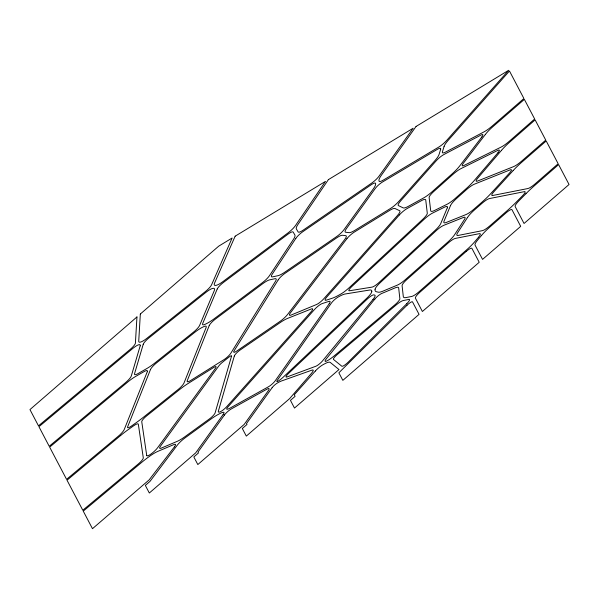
<?xml version="1.0" encoding="UTF-8"?>
<svg xmlns="http://www.w3.org/2000/svg" width="599" height="599" viewBox="0 0 599 599"><rect width="100%" height="100%" fill="white"/><g stroke="black" fill="none" stroke-linecap="round" stroke-linejoin="round"><path stroke-width="0.9" d="M146.725 455.517L141.746 421.696A6.102 1.295 -41.5 0 1 146.605 415.946L179.236 389.852A27.472 5.825 -41.5 0 1 187.944 383.592L213.806 367.397A5.653 1.198 -41.5 0 1 215.415 368.348L157.687 447.64A7.832 1.662 -41.5 0 1 151.12 453.915A7.832 1.662 -41.5 0 1 146.703 455.539M136.954 316.946L135.404 343.182A7.128 1.512 -41.5 0 1 130.23 349.352L38.478 425.837L29.95 409.589L136.954 316.946M140.331 314.018L138.728 341.273A14.339 3.04 -41.5 0 0 140.967 341.954A11.022 2.336 -41.5 0 0 147.234 338.038L205.397 291.556A7.937 1.685 -41.5 0 0 211.544 284.862L232.127 238.013L218.74 246.137L140.331 314.018M371.762 291.526L371.739 291.78A9.457 2.007 -41.5 0 1 366.925 298.077L283.312 377.085A8.236 1.745 -41.5 0 1 278.318 381.031L277.711 381.368A3.834 0.816 -41.5 0 1 277.172 380.477L331.374 303.079A6.162 1.31 -41.5 0 1 338.143 297.037L339.266 296.415A27.142 5.758 -41.5 0 1 345.271 293.974L369.703 290.028A21.527 4.567 -41.5 0 1 371.762 291.526M375.094 289.212L375.056 289.519A31.582 6.701 -41.5 0 0 376.359 291.728L378.164 292.155A29.216 6.2 -41.5 0 0 382.791 291.211L397.526 285.042A11.374 2.411 -41.5 0 0 405.501 279.508L447.827 242.063A12.609 2.673 -41.5 0 0 454.656 234.606L464.375 219.586A9.502 2.014 -41.5 0 0 463.341 217.497L443.762 225.336A9.846 2.089 -41.5 0 0 435.915 230.929L379.983 282.908A9.105 1.932 -41.5 0 0 375.094 289.212M231.528 356.165L215.101 412.928A5.893 1.25 -41.5 0 1 209.568 418.813L184.896 436.723A20.583 4.365 -41.5 0 1 177.199 441.358L161.153 448.164A7.585 1.61 -41.5 0 1 160.547 446.06L218.732 366.026A5.653 1.198 -41.5 0 1 222.573 362.178L228.9 357.139A3.684 0.779 -41.5 0 1 231.528 356.165M234.329 355.993L218.336 411.243A8.925 1.894 -41.5 0 0 220.746 411.528A6.222 1.318 -41.5 0 0 226.819 406.564L310.911 311.937A6.544 1.385 -41.5 0 0 311.458 308.904L287.49 318.436A23.129 4.904 -41.5 0 0 280.167 322.591L239.952 350.153A5.556 1.176 -41.5 0 0 234.329 355.993M140.188 345.84L131.293 376A8.109 1.722 -41.5 0 1 125.461 382.701L49.208 446.27L38.928 426.69L132.596 348.611A9.067 1.924 -41.5 0 1 138.219 344.919A11.606 2.463 -41.5 0 1 140.188 345.84M143.228 344.298L134.565 373.656A10.086 2.141 -41.5 0 0 137.92 373.649L146.867 368.512A22.133 4.695 -41.5 0 0 155.388 362.575L193.514 332.108A7.824 1.662 -41.5 0 0 199.602 325.452L214.262 290.657A16.675 3.534 -41.5 0 0 213.169 288.344L212.81 288.389A10.992 2.329 -41.5 0 0 205.779 292.484L148.926 337.918A7.21 1.527 -41.5 0 0 143.228 344.298M440.654 149.308L439.037 154.535A16.525 3.504 -41.5 0 1 434.747 160.846L398.672 201.541A9.255 1.962 -41.5 0 1 390.683 208.355L354.855 230.345A17.086 3.624 -41.5 0 1 349.037 232.659L345.675 232.255A12.362 2.621 -41.5 0 1 346.507 228.474L375.288 188.453A6.769 1.438 -41.5 0 1 382.312 182.118L437.218 149.428A9.577 2.029 -41.5 0 1 440.654 149.308M444.084 146.448L442.436 151.772A10.939 2.321 -41.5 0 0 445.484 152.124L484.029 131.87A14.481 3.07 -41.5 0 0 492.423 125.85L523.915 98.528L509.464 71.004L448.351 140.144A16.66 3.534 -41.5 0 0 444.084 146.448M147.279 371.747L124.255 429.476A8.603 1.827 -41.5 0 1 118.153 436.349L66.571 479.342L49.657 447.124L127.415 382.304A17.693 3.751 -41.5 0 1 135.494 376.516L144.247 371.5A9.382 1.992 -41.5 0 1 147.279 371.747M150.491 369.516L127.632 426.84A7.113 1.512 -41.5 0 0 131.368 426.099L135.644 423.081A48.661 10.325 -41.5 0 0 144.569 416.342L177.985 389.612A7.712 1.632 -41.5 0 0 183.998 383.016L206.101 327.563A11.022 2.336 -41.5 0 0 203.57 326.725L202.559 327.204A17.049 3.616 -41.5 0 0 194.405 332.625L156.511 362.912A7.697 1.632 -41.5 0 0 150.491 369.516M209.208 325.609L187.247 380.709A8.379 1.775 -41.5 0 0 190.534 380.582L224.086 359.572A6.424 1.363 -41.5 0 0 230.787 353.26L275.428 281.403A11.808 2.508 -41.5 0 0 274.941 278.715L269.58 279.875A13.979 2.965 -41.5 0 0 262.452 283.904L215.221 319.23A6.799 1.445 -41.5 0 0 209.208 325.609M447.281 207.868L440.759 223.539A10.969 2.329 -41.5 0 1 435.076 230.42L379.212 282.331A8.027 1.7 -41.5 0 1 372.069 287.116L349.322 290.792A5.518 1.168 -41.5 0 1 351.748 286.592L424.227 219.219A11.269 2.389 -41.5 0 1 432.426 213.154L444.743 207.059A10.625 2.254 -41.5 0 1 447.281 207.868M450.545 205.517L444.016 221.218A12.257 2.598 -41.5 0 0 446.098 222.529L466.059 214.539A11.441 2.426 -41.5 0 0 473.974 209.126L482.509 201.661A23.81 5.047 -41.5 0 0 490.761 193.619L509.622 172.894A6.275 1.333 -41.5 0 0 510.288 169.809L474.326 184.207A10.857 2.306 -41.5 0 0 466.426 189.696L456.386 198.658A9.943 2.111 -41.5 0 0 450.545 205.517M217.242 288.973L202.754 323.355A10.812 2.291 -41.5 0 0 205.21 324.261L206.318 323.722A21.384 4.537 -41.5 0 0 214.33 318.653L262.422 282.668A8.708 1.849 -41.5 0 0 269.52 275.607L293.398 239.435A18.958 4.021 -41.5 0 0 294.888 235.01L293.143 232.038A8.992 1.909 -41.5 0 0 287.625 234.441L223.33 282.541A6.911 1.468 -41.5 0 0 217.242 288.973M235.167 236.171L214.577 283.042A16.315 3.459 -41.5 0 0 215.603 285.401L216.037 285.349A12.841 2.725 -41.5 0 0 222.918 281.597L288.239 232.734A8.933 1.894 -41.5 0 0 295.434 225.621L325.474 181.4L235.167 236.171M278.221 279.853L234.089 350.887A6.147 1.303 -41.5 0 0 236.762 351.036L280.227 321.244A8.656 1.834 -41.5 0 0 287.76 314.243L344.642 239.607A11.441 2.426 -41.5 0 0 345.743 235.654L342.493 235.257A13.642 2.898 -41.5 0 0 336.294 238.125L284.742 273.526A6.881 1.46 -41.5 0 0 278.221 279.853M467.549 217.43L457.718 232.622A11.561 2.456 -41.5 0 0 458.01 235.467L482.45 230.637A9.382 1.992 -41.5 0 0 489.742 225.928L507.488 210.391A35.491 7.525 -41.5 0 0 516.053 202.327L522.635 195.648A6.424 1.363 -41.5 0 0 524.514 191.628L489.39 198.569A9.412 1.999 -41.5 0 0 482.09 203.271L474.415 209.979A12.212 2.591 -41.5 0 0 467.549 217.43M295.816 238.424L272.328 274.02A11.171 2.374 -41.5 0 0 272.597 276.858L278.026 275.682A17.364 3.684 -41.5 0 0 284.892 272.118L336.705 236.538A8.139 1.73 -41.5 0 0 344.013 229.649L373.259 188.984A20.007 4.245 -41.5 0 0 375.64 183.9L375.61 183.481A9.337 1.984 -41.5 0 0 370.886 184.964L302.817 231.701A7.525 1.595 -41.5 0 0 295.816 238.424M328.394 179.625L297.965 224.43A18.157 3.849 -41.5 0 0 296.355 228.93L298.137 231.955A10.527 2.231 -41.5 0 0 303.379 230.009L371.754 183.054A8.049 1.707 -41.5 0 0 379.025 176.188L413.13 128.238L328.394 179.625M329.21 303.768L275.278 380.702A6.177 1.31 -41.5 0 1 268.509 386.744L230.023 408.129A12.002 2.546 -41.5 0 1 226.984 409.252A4.807 1.018 -41.5 0 1 227.972 406.878L314.542 309.466A6.881 1.46 -41.5 0 1 322.135 303.588L328.851 301.402A8.603 1.827 -41.5 0 1 329.21 303.768M416.05 126.464L381.286 175.342A20.433 4.335 -41.5 0 0 378.957 180.404L378.995 180.928A11.546 2.448 -41.5 0 0 383.233 180.134L438.857 147.017A8.865 1.879 -41.5 0 0 446.764 140.316L508.641 70.308L416.05 126.464M223.187 414.441L195.693 452.866L149.323 493.007L145.34 485.415L149.982 481.394L177.244 445.237A9.621 2.044 -41.5 0 1 184.881 438.004L210.758 419.218A26.73 5.668 -41.5 0 1 218.807 414.126L220.312 413.355A15.364 3.257 -41.5 0 1 223.554 412.262A7.173 1.52 -41.5 0 1 223.187 414.441M224.423 415.04L198.007 452.05L198.471 452.941L193.836 456.962L197.82 464.554L244.19 424.414L268.345 390.645A7.008 1.483 -41.5 0 0 266.937 389.17L231.259 408.96A6.275 1.333 -41.5 0 0 224.423 415.04M272.118 387.695L246.496 423.598L246.968 424.489L242.325 428.51L246.316 436.102L289.602 398.627L311.547 373.222A7.128 1.512 -41.5 0 0 312.101 370.085L281.343 381.031A18.037 3.826 -41.5 0 0 276.873 383.33L276.341 383.689A4.777 1.011 -41.5 0 0 272.118 387.695M346.911 238.694L290.575 312.633A7.937 1.685 -41.5 0 0 290.964 315.111L316.579 304.494A6.806 1.445 -41.5 0 0 323.797 298.766L397.392 215.565A9.973 2.119 -41.5 0 0 399.75 210.773L395.011 208.512A14.915 3.16 -41.5 0 0 389.59 210.436L354.234 232.135A7.45 1.58 -41.5 0 0 346.911 238.694M481.91 136.909L459.792 165.841A16.248 3.444 -41.5 0 1 452.372 173.635L432.231 191.613A14.039 2.98 -41.5 0 1 423.755 197.865L408.233 206.4A17.813 3.781 -41.5 0 1 403.172 207.875L398.387 205.592A9.928 2.104 -41.5 0 1 400.768 200.792L436.162 160.869A7.899 1.677 -41.5 0 1 443.814 154.579L480.982 135.045A6.836 1.453 -41.5 0 1 481.91 136.909M485.355 134.468L463.222 163.422A7.143 1.512 -41.5 0 0 463.993 165.466L501.049 147.114A13.2 2.8 -41.5 0 0 509.322 141.229L534.667 119.006L524.365 99.382L492.857 126.711A14.825 3.145 -41.5 0 0 485.355 134.468M174.384 446.921L149.166 479.851L92.478 528.692L83.246 511.104L141.866 462.233A29.621 6.282 -41.5 0 1 149.48 456.363L150.169 455.876A22.657 4.807 -41.5 0 1 157.777 451.399L173.98 444.533A7.63 1.617 -41.5 0 1 174.384 446.921M374.832 299.111L326.26 358.891A6.334 1.34 -41.5 0 0 326.71 361.025A14.354 3.047 -41.5 0 0 334.639 355.521L395.026 304.696A6.821 1.445 -41.5 0 0 399.87 298.774L398.679 288.037A16.772 3.557 -41.5 0 0 395.333 287.79L381.675 293.495A6.042 1.28 -41.5 0 0 374.832 299.111M373.02 299.425L322.614 360.8A5.84 1.235 -41.5 0 1 315.883 366.229L286.786 377.033A4.867 1.033 -41.5 0 1 288.426 373.559L367.344 298.991A6.611 1.4 -41.5 0 1 373.776 294.873L374.689 295.09A10.655 2.261 -41.5 0 1 373.02 299.425M478.511 237.256L474.985 241.457A19.041 4.036 -41.5 0 1 467.115 249.401L419.083 291.698A9.262 1.962 -41.5 0 1 411.79 296.43L405.822 297.606A24.02 5.099 -41.5 0 1 403.299 296.52L402.086 285.611A7.57 1.61 -41.5 0 1 406.796 279.613L447.992 243.164A9.165 1.947 -41.5 0 1 455.285 238.424L479.447 233.647A8.438 1.79 -41.5 0 1 478.511 237.256M481.611 235.332L477.673 240.012A12.534 2.658 -41.5 0 0 475.037 245.073L482.554 259.389L520.703 226.362L511.935 209.657A6.634 1.408 -41.5 0 0 506.118 212.832L489.495 227.388A18.636 3.953 -41.5 0 0 481.611 235.332M497.964 152.76L474.288 180.486A21.062 4.47 -41.5 0 1 466.381 188.475L455.39 198.284A12.549 2.658 -41.5 0 1 447.131 204.237L434.432 210.526A14.496 3.077 -41.5 0 1 430.696 210.706L429.131 197.468A7.705 1.632 -41.5 0 1 433.803 191.47L452.799 174.511A12.557 2.666 -41.5 0 1 461.058 168.566L497.799 150.371A6.185 1.31 -41.5 0 1 497.964 152.76M501.55 150.274L477.703 178.21A6.933 1.468 -41.5 0 0 477.41 181.108L513.598 166.619A11.576 2.456 -41.5 0 0 521.512 161.221L545.749 140.121L535.117 119.867L509.509 142.307A19.572 4.156 -41.5 0 0 501.55 150.274M399.413 214.899L326.964 296.812A7.233 1.535 -41.5 0 0 326.126 300.219L331.951 298.332A38.591 8.184 -41.5 0 0 338.405 295.374L340.734 294.087A12.609 2.673 -41.5 0 0 349.172 287.7L422.782 219.264A8.416 1.782 -41.5 0 0 427.297 213.251L425.732 199.991A12.931 2.74 -41.5 0 0 421.696 200.523L406.968 208.624A7.989 1.692 -41.5 0 0 399.413 214.899M315.359 371.021L294.266 394.778L295.09 396.358L290.455 400.372L294.491 408.061L338.989 369.538L330.236 362.41A19.415 4.118 -41.5 0 0 324.853 363.713L323.041 364.679A8.019 1.7 -41.5 0 0 315.359 371.021M513.111 170.618L493.935 191.687A7.42 1.572 -41.5 0 0 492.52 195.521L527.831 188.55A9.449 2.007 -41.5 0 0 535.124 183.856L558.156 163.744L546.198 140.975L521.37 162.584A23.316 4.949 -41.5 0 0 513.111 170.618M525.944 193.687L518.816 200.92A9.337 1.984 -41.5 0 0 515.155 206.543L524.043 223.472L569.05 184.499L558.605 164.598L534.525 185.63A34.764 7.375 -41.5 0 0 525.944 193.687M406.818 303.663L348.229 362.133A5.9 1.25 -41.5 0 1 341.842 366.236L333.463 359.407A5.159 1.093 -41.5 0 1 337.035 354.743L396.268 304.891A9.831 2.089 -41.5 0 1 403.224 300.541L408.885 299.425A6.514 1.385 -41.5 0 1 406.818 303.663M407.013 305.25L338.862 372.795L342.838 380.358L419.06 314.363L412.494 301.851A5.062 1.071 -41.5 0 0 407.013 305.25M466.224 251.43L419.757 292.357A7.008 1.483 -41.5 0 0 415.392 298.107L422.377 311.495L479.215 262.28L471.885 248.323A6.387 1.355 -41.5 0 0 466.224 251.43M120.669 435.48L67.021 480.203L82.797 510.243L138.302 463.97A6.881 1.46 -41.5 0 0 143.296 457.891L138.339 424.219A9.075 1.924 -41.5 0 0 133.42 425.941L128.778 429.221A31.949 6.776 -41.5 0 0 120.669 435.48"/></g></svg>
